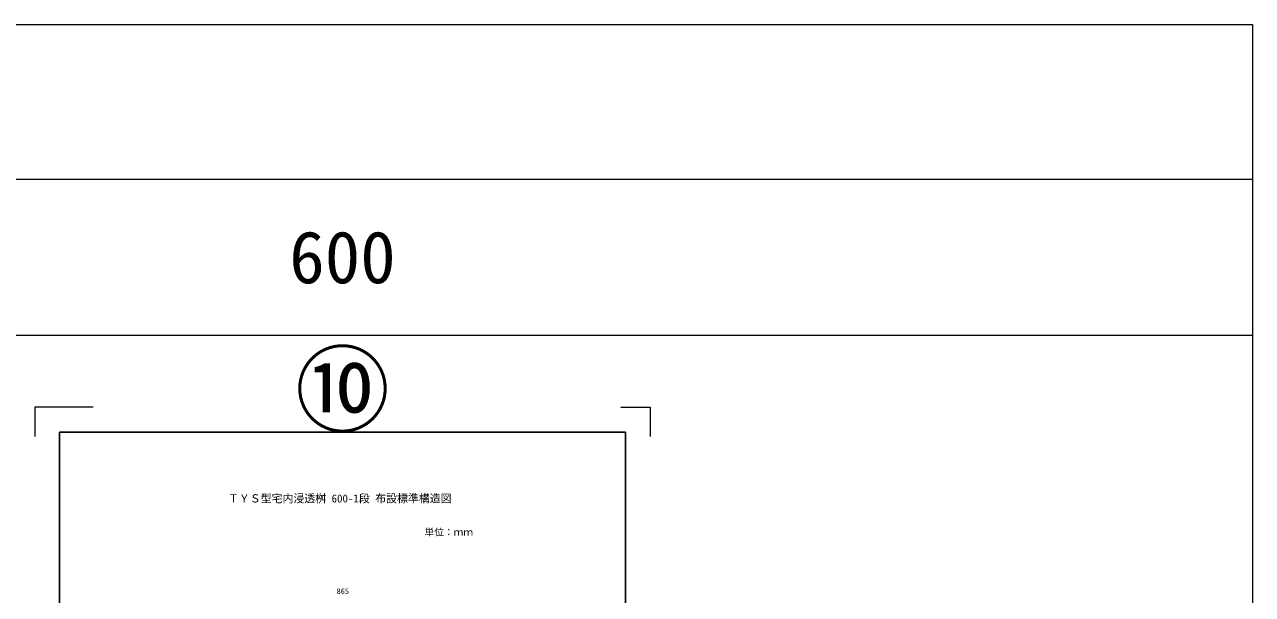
# Model space of a CAD drawing. Units: millimetres at full size; details may follow other scales. Extents: x 40781 to 122968, y -21714 to -2620.
# Drawn here: x 73814 to 80516, y -5731 to -2620 of the extents above; entities that cross this region are included whole.
import ezdxf
from ezdxf.enums import TextEntityAlignment as Align

# ---------------------------------------------------------------- set-up
doc = ezdxf.new("R2010")
doc.units = ezdxf.units.MM
doc.header["$LTSCALE"] = 18
for name, color, linetype, lineweight in [('0_2', 7, 'Continuous', 9), ('Defpoints_3', 7, 'Continuous', 13), ('寸法線', 7, 'Continuous', 9), ('枠', 5, 'Continuous', 25)]:
    doc.layers.add(name, color=color, linetype=linetype, lineweight=lineweight)
doc.layers.add('図面№', color=6, linetype='Continuous')
doc.styles.add('ＭＳ ゴシック', font='')
doc.styles.get('ＭＳ ゴシック').set_extended_font_data('MS Gothic')

msp = doc.modelspace()

# ---------------------------------------------------------------- linework, layer by layer
at = {"layer": '0_2', "color": 1, "lineweight": 13}
for p, q in [((40781.18, -2619.63), (80516.04, -2619.63)), ((80516.04, -2619.63), (80516.04, -21714.01)), ((40781.18, -3464.54), (80516.04, -3464.54)), ((70582.33, -4314.54), (80516.04, -4314.54))]:
    msp.add_line(p, q, dxfattribs=at)
msp.add_lwpolyline([(40781.18, -3464.54), (60648.61, -3464.54), (80516.04, -3464.54)], dxfattribs=at)
at = {"layer": 'Defpoints_3'}
for p, q in [((73869.18, -4707.95), (73869.18, -4867.95)), ((74189.18, -4707.95), (73869.18, -4707.95)), ((77069.18, -4707.95), (77229.18, -4707.95)), ((77229.18, -4707.95), (77229.18, -4867.95))]:
    msp.add_line(p, q, dxfattribs=at)
at = {"layer": '枠'}
for p, q in [((77093.18, -4843.95), (74005.18, -4843.95)), ((74005.18, -9323.95), (74005.18, -4843.95)), ((77093.18, -9323.95), (77093.18, -4843.95))]:
    msp.add_line(p, q, dxfattribs=at)

# ---------------------------------------------------------------- texts
at = {"layer": '0_2', "style": 'ＭＳ ゴシック'}
msp.add_text('600', height=284.8, dxfattribs=at).set_placement((75549.18, -3889.54), align=Align.MIDDLE_CENTER)
msp.add_text('ＴＹＳ型宅内浸透桝 600-1段 布設標準構造図 ', height=43.67, dxfattribs=at).set_placement((75549.18, -5184.72), align=Align.TOP_CENTER)
at = {"layer": '図面№', "style": 'ＭＳ ゴシック'}
msp.add_text('⑩', height=379.8, dxfattribs=at).set_placement((75549.18, -4916.78), align=Align.BOTTOM_CENTER)
at = {"layer": '寸法線', "style": 'ＭＳ ゴシック'}
msp.add_text('単位：ｍｍ', height=37.98, dxfattribs=at).set_placement((75996.37, -5421.12), align=Align.BOTTOM_LEFT)
msp.add_text('865', height=30.38, dxfattribs=at).set_placement((75551.1, -5712.73), align=Align.MIDDLE_CENTER)

doc.saveas('drawing.dxf')
